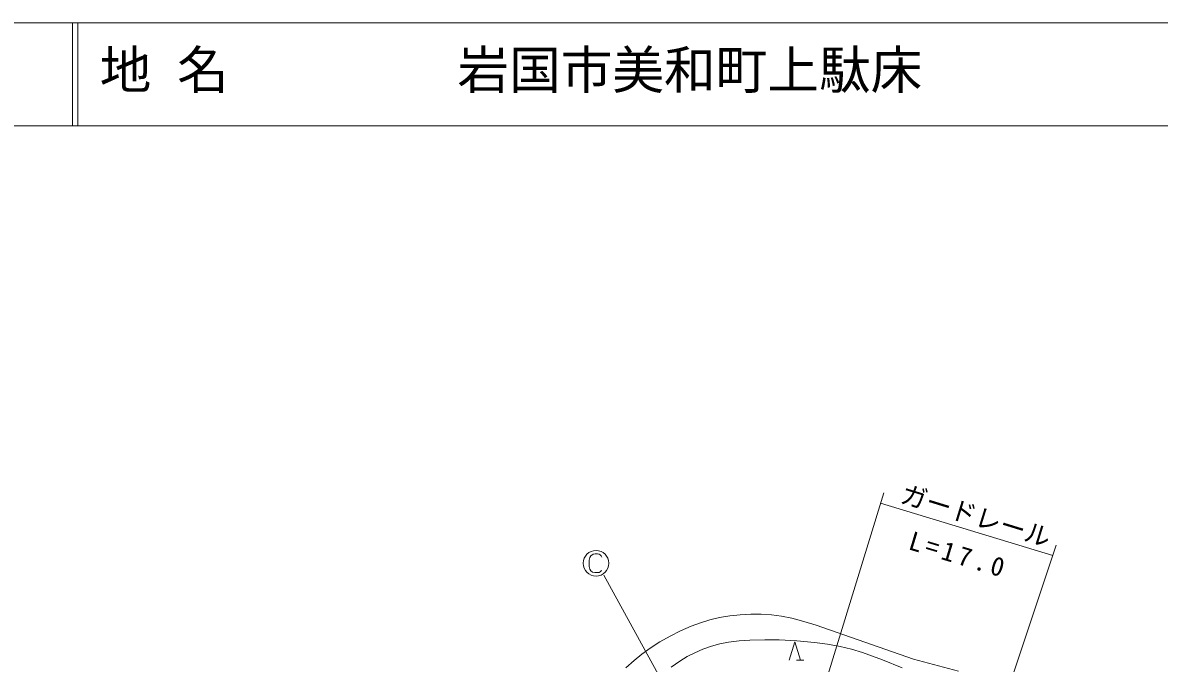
# Model space of a CAD drawing. Units: millimetres, scale not verified. Extents: x 61214 to 701214, y 6682 to 366682.
# Drawn here: x 384139 to 494197, y 304632 to 366682 of the extents above; entities that cross this region are included whole.
import ezdxf
from ezdxf.enums import TextEntityAlignment as Align

# ---------------------------------------------------------------- set-up
doc = ezdxf.new("R2010")
doc.units = ezdxf.units.MM
doc.header["$LTSCALE"] = 1000
doc.layers.add('S-SUV', color=7, linetype='Continuous', lineweight=13)
doc.styles.add('ＭＳ ゴシック', font='')
doc.styles.get('ＭＳ ゴシック').set_extended_font_data('MS Gothic')

msp = doc.modelspace()

# ---------------------------------------------------------------- linework, layer by layer
at = {"layer": 'S-SUV'}
for p, q in [((701214, 366682), (61214, 366682)), ((388964, 366682), (388964, 356682)), ((389464, 366682), (389464, 356682)), ((61214, 356682), (701214, 356682)), ((460162, 297159), (467510, 321158)), ((467200, 320146), (483882, 315069)), ((476148, 291956), (484218, 316073)), ((439046, 314878), (438996, 314628)), ((439165, 315053), (439046, 314878)), ((439365, 315190), (439165, 315053)), ((439559, 315228), (439365, 315190)), ((439803, 315228), (439559, 315228)), ((439946, 315190), (439803, 315228)), ((440065, 315121), (439946, 315190)), ((440153, 315034), (440065, 315121)), ((440203, 314915), (440153, 315034)), ((438996, 314628), (438996, 314015)), ((438996, 314015), (439046, 313753)), ((439046, 313753), (439140, 313596)), ((439140, 313596), (439321, 313465)), ((439321, 313465), (439546, 313415)), ((439546, 313415), (439784, 313415)), ((439784, 313415), (439965, 313434)), ((439965, 313434), (440059, 313490)), ((440059, 313490), (440146, 313571)), ((440146, 313571), (440184, 313659)), ((449568, 296471), (440404, 313173)), ((452609, 309231), (453613, 309339)), ((453613, 309339), (454631, 309388)), ((454631, 309388), (455639, 309378)), ((455639, 309378), (456648, 309309)), ((456648, 309309), (457631, 309184)), ((447838, 307777), (448880, 308235)), ((448880, 308235), (449756, 308565)), ((449756, 308565), (450662, 308841)), ((450662, 308841), (451625, 309064)), ((451625, 309064), (452609, 309231)), ((457631, 309184), (458603, 309001)), ((458603, 309001), (459790, 308692)), ((459790, 308692), (460971, 308323)), ((460971, 308323), (465678, 306691)), ((445842, 306710), (446818, 307263)), ((446818, 307263), (447838, 307777)), ((444096, 305526), (444898, 306107)), ((444898, 306107), (445842, 306710)), ((450013, 305994), (449220, 305654)), ((450827, 306277), (450013, 305994)), ((451659, 306505), (450827, 306277)), ((452493, 306672), (451659, 306505)), ((453524, 306808), (452493, 306672)), ((454563, 306883), (453524, 306808)), ((455986, 306915), (454563, 306883)), ((457401, 306887), (455986, 306915)), ((459116, 306797), (457401, 306887)), ((458342, 304926), (458891, 306721)), ((458891, 306721), (459440, 304926)), ((460826, 306647), (459116, 306797)), ((462073, 306486), (460826, 306647)), ((463299, 306267), (462073, 306486)), ((464384, 305998), (463299, 306267)), ((465445, 305674), (464384, 305998)), ((465678, 306691), (470386, 305041)), ((442553, 304181), (443340, 304904)), ((443340, 304904), (444096, 305526)), ((448481, 305272), (447765, 304834)), ((449220, 305654), (448481, 305272)), ((459067, 304926), (459787, 304926)), ((467384, 304954), (465445, 305674)), ((469297, 304178), (467384, 304954)), ((470386, 305041), (474743, 303859)), ((447765, 304834), (446932, 304245))]:
    msp.add_line(p, q, dxfattribs=at)
msp.add_circle((439653, 314321), 1244, dxfattribs=at)

# ---------------------------------------------------------------- texts
at = {"layer": 'S-SUV', "style": 'ＭＳ ゴシック'}
for s, p in [('地 名', (391594, 359182)), ('岩国市美和町上駄床', (426238, 359182))]:
    msp.add_text(s, height=3666, dxfattribs=at).set_placement(p, align=Align.BOTTOM_LEFT)
msp.add_text('ガードレール', height=1833, rotation=342.9, dxfattribs=at).set_placement((468845, 319724), align=Align.BOTTOM_LEFT)
at = {"layer": 'S-SUV', "insert": (469790, 315675), "char_height": 1833, "attachment_point": 7, "rotation": 343.2, "style": 'ＭＳ ゴシック'}
msp.add_mtext('\\T1.32;L=17.0', dxfattribs=at)

doc.saveas('drawing.dxf')
